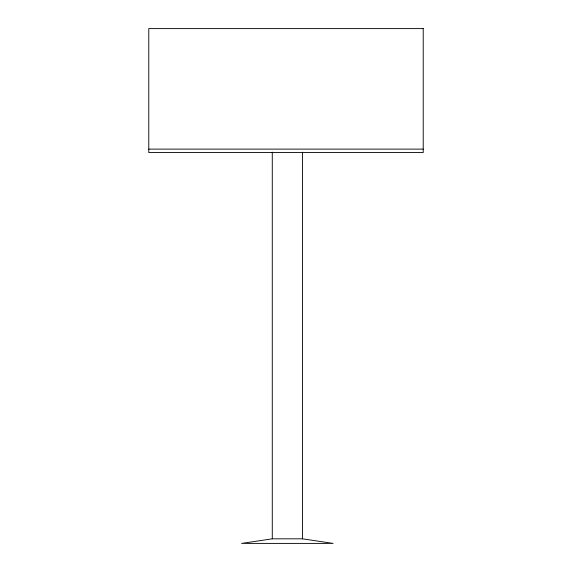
<?xml version="1.0" encoding="UTF-8"?>
<svg xmlns="http://www.w3.org/2000/svg" width="572" height="572" viewBox="0 0 572 572"><rect width="100%" height="100%" fill="white"/><g stroke="black" fill="none" stroke-linecap="round" stroke-linejoin="round"><path stroke-width="0.86" d="M272.279 538.824L241.634 543.4L333.111 543.4L302.466 538.824L272.279 538.824L272.279 152.173M148.784 149.113L423.216 149.113M302.466 152.173L302.466 538.824M423.216 28.6L148.784 28.6L148.784 152.552L423.216 152.552L423.216 28.6"/></g></svg>
